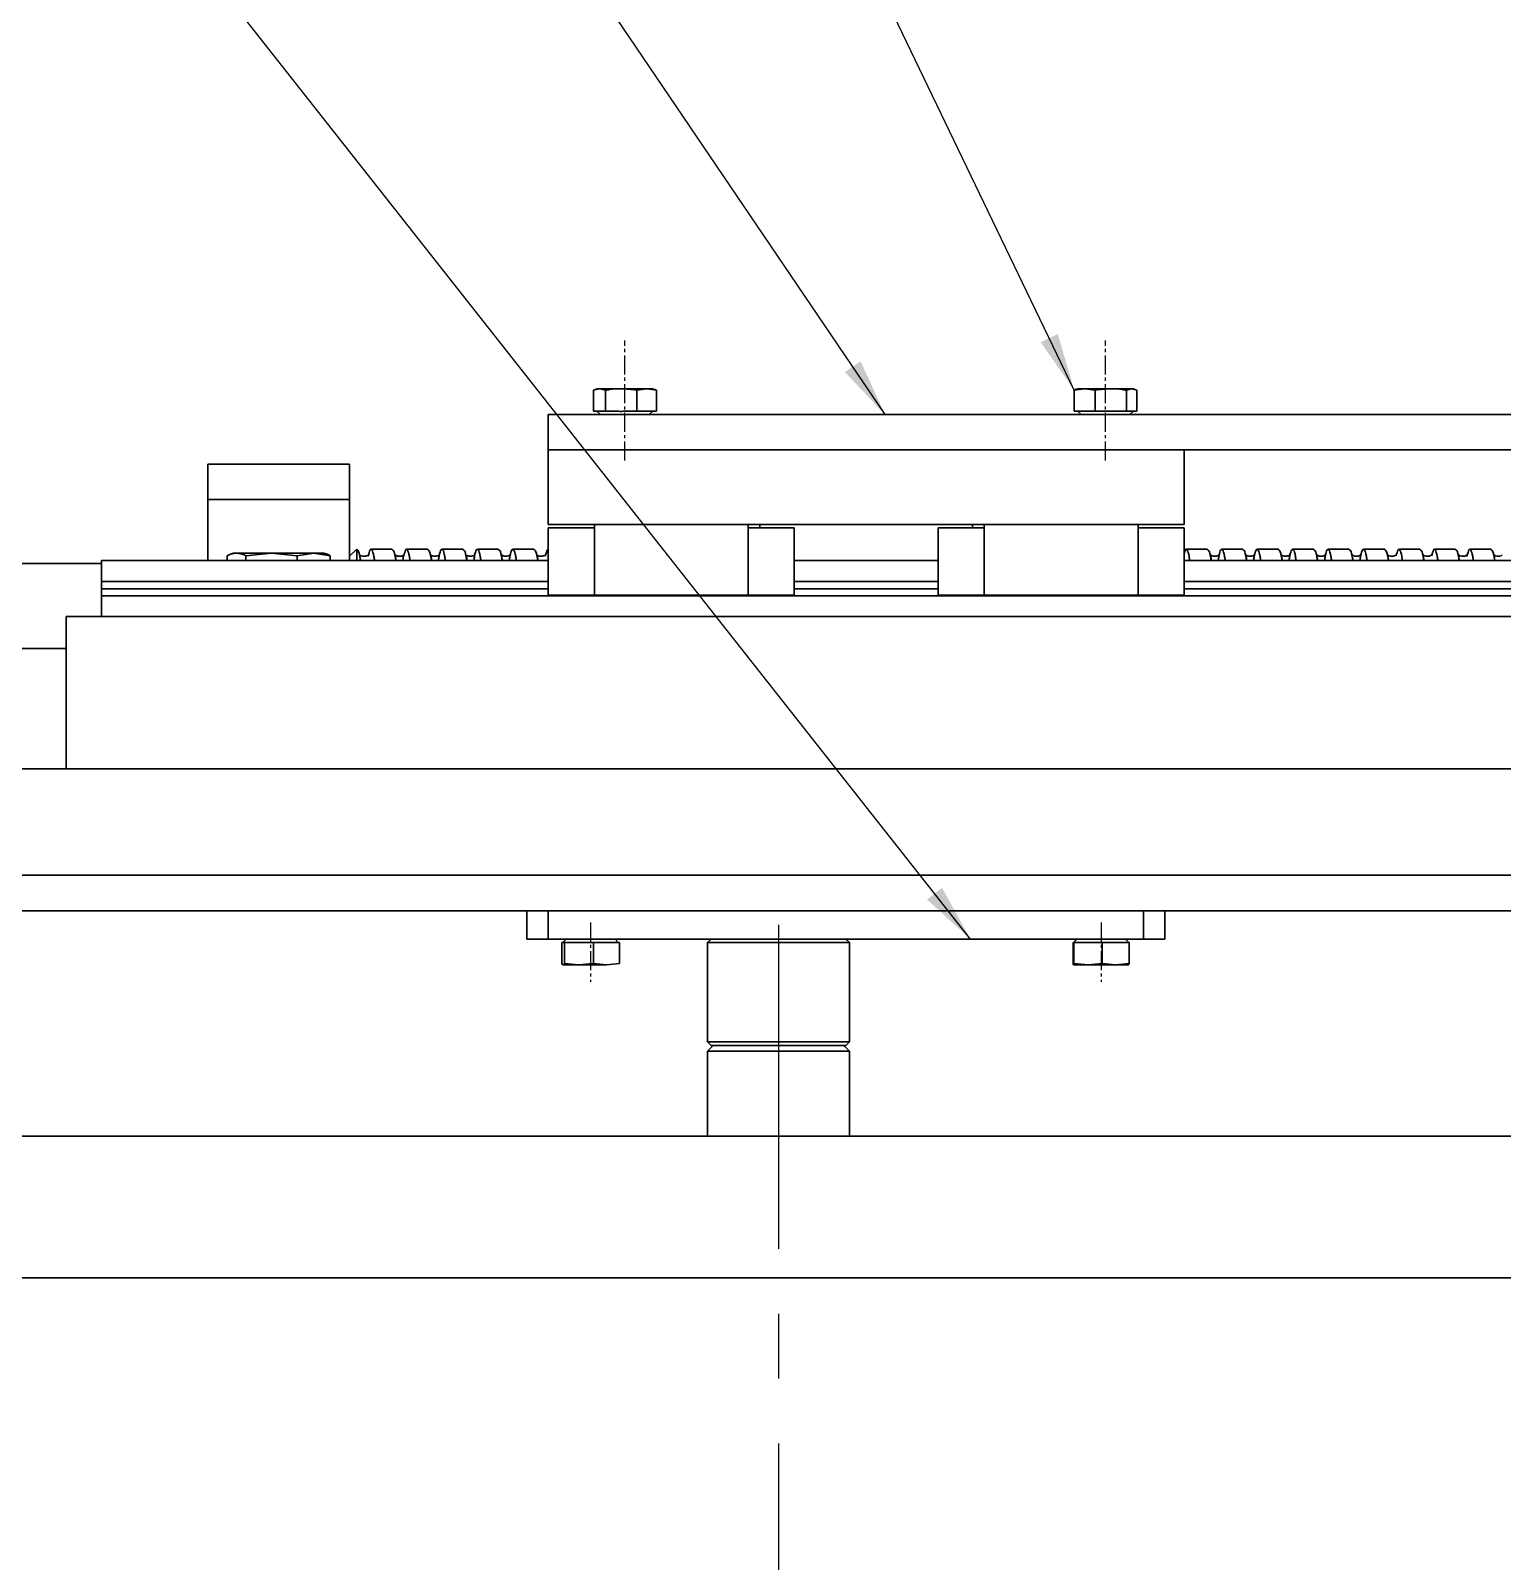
# Model space of a CAD drawing. Header units: millimetres. Extents: x 0 to 4412, y -498 to 1086.
# Drawn here: x 3859.4 to 3963.2, y 877.1 to 985.1 of the extents above; entities that cross this region are included whole.
import ezdxf

# ---------------------------------------------------------------- set-up
doc = ezdxf.new("R2010")
doc.units = ezdxf.units.MM
doc.header["$LTSCALE"] = 1.8
doc.linetypes.add('CENTER2', pattern=[1.125, 0.75, -0.125, 0.125, -0.125])
doc.linetypes.add('CENTERX2', pattern=[20.32, 12.7, -2.54, 2.54, -2.54])
doc.layers.add('10', color=7, linetype='Continuous')
doc.dimstyles.new('SLDDIMSTYLE2', dxfattribs={"dimtxt": 0.18, "dimasz": 4.08, "dimexe": 0, "dimexo": 0.0625, "dimgap": 0, "dimtad": 0, "dimtih": 1, "dimtoh": 1, "dimdec": 0, "dimrnd": 1e-09, "dimzin": 0, "dimdsep": 46, "dimtxsty": 'Standard', "dimsah": 1, "dimcen": 0.09, "dimadec": 0, "dimazin": 0, "dimtfac": 4.08, "dimtdec": 0, "dimtofl": 0, "dimtmove": 0, "dimatfit": 3, "dimfxl": 1, "dimfrac": 2, "dimtolj": 1, "dimtzin": 0, "dimarcsym": 0})

# ---------------------------------------------------------------- blocks, each defined once
blk = doc.blocks.new('*U87')
at = {"color": 0, "linetype": 'CENTER2', "transparency": 16777216}
blk.add_line((0, 2.16), (0, -2.03), dxfattribs=at)
blk = doc.blocks.new('*U90')
at = {"color": 0, "linetype": 'CENTER2', "transparency": 16777216}
blk.add_line((0, 2.16), (0, -2.03), dxfattribs=at)
blk = doc.blocks.new('*U97')
at = {"color": 0, "linetype": 'CENTER2', "transparency": 16777216}
blk.add_line((0, -4.23), (0, 4.23), dxfattribs=at)
blk = doc.blocks.new('*U98')
at = {"color": 0, "linetype": 'CENTER2', "transparency": 16777216}
blk.add_line((0, -4.23), (0, 4.23), dxfattribs=at)

msp = doc.modelspace()

# ---------------------------------------------------------------- linework, layer by layer
at = {"color": 7, "linetype": 'Continuous', "lineweight": 30}
for p, q in [((3899.3559, 959.8732), (3899.0756, 959.7636)), ((3899.0756, 959.7636), (3899.5005, 959.8732)), ((3899.0756, 958.2982), (3899.0756, 959.7636)), ((3899.5005, 959.8732), (3899.3559, 959.8732)), ((3899.5005, 959.8732), (3899.9254, 959.7636)), ((3901.0381, 959.8732), (3899.5005, 959.8732)), ((3899.9254, 958.2982), (3899.9254, 959.7636)), ((3901.0381, 959.8732), (3902.8385, 959.8732)), ((3902.1508, 959.7636), (3902.8385, 959.8732)), ((3902.1508, 958.2982), (3902.1508, 959.7636)), ((3902.8385, 959.8732), (3903.5262, 959.7636)), ((3903.2459, 959.8732), (3902.8385, 959.8732)), ((3903.4091, 959.8138), (3903.2459, 959.8732)), ((3903.5262, 959.7636), (3903.4091, 959.8138)), ((3903.5262, 958.2982), (3903.5262, 959.7636)), ((3932.9952, 959.7636), (3933.7327, 959.8732)), ((3933.135, 959.8297), (3932.9952, 959.7636)), ((3932.9952, 958.2982), (3932.9952, 959.7636)), ((3933.2545, 959.8732), (3933.135, 959.8297)), ((3933.7327, 959.8732), (3933.2545, 959.8732)), ((3933.7327, 959.8732), (3934.4702, 959.7636)), ((3935.5723, 959.8732), (3933.7327, 959.8732)), ((3934.4702, 958.2982), (3934.4702, 959.7636)), ((3937.0391, 959.8732), (3935.5723, 959.8732)), ((3936.6744, 959.7636), (3937.0391, 959.8732)), ((3936.6744, 958.2982), (3936.6744, 959.7636)), ((3937.0391, 959.8732), (3937.4037, 959.7636)), ((3937.1445, 959.8732), (3937.0391, 959.8732)), ((3937.4037, 959.7636), (3937.1445, 959.8732)), ((3937.4037, 958.2982), (3937.4037, 959.7636)), ((3895.9002, 955.5482), (3895.9002, 958.0482)), ((4066.8856, 958.0482), (3895.9002, 958.0482)), ((3899.3821, 958.2982), (3899.0756, 958.2982)), ((3899.3309, 958.2982), (3899.5809, 958.0482)), ((3899.6189, 958.2982), (3899.3821, 958.2982)), ((3899.9254, 958.2982), (3899.6189, 958.2982)), ((3900.7281, 958.2982), (3899.9254, 958.2982)), ((3902.1508, 958.2982), (3901.3481, 958.2982)), ((3902.6469, 958.2982), (3902.1508, 958.2982)), ((3903.03, 958.2982), (3902.6469, 958.2982)), ((3903.0209, 958.0482), (3903.2709, 958.2982)), ((3903.5262, 958.2982), (3903.03, 958.2982)), ((3933.5272, 958.2982), (3932.9952, 958.2982)), ((3933.2295, 958.2982), (3933.4795, 958.0482)), ((3933.9381, 958.2982), (3933.5272, 958.2982)), ((3934.4702, 958.2982), (3933.9381, 958.2982)), ((3935.2652, 958.2982), (3934.4702, 958.2982)), ((3936.6744, 958.2982), (3935.8793, 958.2982)), ((3936.9375, 958.2982), (3936.6744, 958.2982)), ((3936.9195, 958.0482), (3937.1695, 958.2982)), ((3937.1407, 958.2982), (3936.9375, 958.2982)), ((3937.4037, 958.2982), (3937.1407, 958.2982)), ((3895.9002, 950.2982), (3895.9002, 955.5482)), ((3940.7502, 955.5482), (3895.9002, 955.5482)), ((4061.8856, 955.5482), (3940.7502, 955.5482)), ((3940.7502, 950.2982), (3940.7502, 955.5482)), ((3871.8856, 954.5482), (3881.8856, 954.5482)), ((3871.8856, 952.0482), (3871.8856, 954.5482)), ((3881.8856, 954.5482), (3881.8856, 952.0482)), ((3881.8856, 952.0482), (3871.8856, 952.0482)), ((3871.8856, 947.7647), (3871.8856, 952.0482)), ((3881.8856, 947.7647), (3881.8856, 952.0482)), ((3940.7502, 950.2982), (3895.9002, 950.2982)), ((3899.1502, 950.2982), (3899.1502, 945.2982)), ((3910.0002, 950.2982), (3899.1502, 950.2982)), ((3910.0002, 950.2982), (3910.0002, 945.2982)), ((3910.8252, 950.0482), (3910.8252, 950.2982)), ((3925.8252, 950.0482), (3925.8252, 950.2982)), ((3926.6502, 950.2982), (3926.6502, 945.2982)), ((3937.5002, 950.2982), (3926.6502, 950.2982)), ((3937.5002, 950.2982), (3937.5002, 945.2982)), ((3895.9002, 950.0482), (3899.1502, 950.0482)), ((3895.9002, 945.2982), (3895.9002, 950.0482)), ((3913.2502, 950.0482), (3910.0002, 950.0482)), ((3913.2502, 950.0482), (3913.2502, 945.2982)), ((3923.4002, 950.0482), (3926.6502, 950.0482)), ((3923.4002, 945.2982), (3923.4002, 950.0482)), ((3940.7502, 950.0482), (3937.5002, 950.0482)), ((3940.7502, 950.0482), (3940.7502, 945.2982)), ((3873.7031, 948.2732), (3873.4787, 948.1915)), ((3873.9127, 948.2732), (3873.7031, 948.2732)), ((3876.3829, 948.2732), (3873.9127, 948.2732)), ((3874.5685, 948.094), (3876.3829, 948.2732)), ((3876.3829, 948.2732), (3878.1972, 948.094)), ((3879.3558, 948.2732), (3876.3829, 948.2732)), ((3878.1972, 948.094), (3879.3558, 948.2732)), ((3879.3558, 948.2732), (3880.5143, 948.094)), ((3880.0681, 948.2732), (3879.3558, 948.2732)), ((3880.2925, 948.1915), (3880.0681, 948.2732)), ((3882.3856, 948.5482), (3881.8856, 948.0482)), ((3882.3964, 948.5482), (3882.3856, 948.5482)), ((3882.3856, 948.5482), (3882.3856, 947.7647)), ((3884.8956, 948.5482), (3883.3957, 948.5482)), ((3887.3956, 948.5482), (3885.8957, 948.5482)), ((3889.8956, 948.5482), (3888.3957, 948.5482)), ((3892.3956, 948.5482), (3890.8957, 948.5482)), ((3894.8956, 948.5482), (3893.3957, 948.5482)), ((3895.9002, 948.5482), (3895.8957, 948.5482)), ((3942.3956, 948.5482), (3940.8957, 948.5482)), ((3944.8956, 948.5482), (3943.3957, 948.5482)), ((3947.3956, 948.5482), (3945.8957, 948.5482)), ((3949.8956, 948.5482), (3948.3957, 948.5482)), ((3952.3956, 948.5482), (3950.8957, 948.5482)), ((3954.8956, 948.5482), (3953.3957, 948.5482)), ((3957.3956, 948.5482), (3955.8957, 948.5482)), ((3959.8956, 948.5482), (3958.3957, 948.5482)), ((3962.3956, 948.5482), (3960.8957, 948.5482)), ((3864.3856, 947.5482), (3856.8856, 947.5482)), ((3895.9002, 947.7647), (3864.3856, 947.7647)), ((3864.3856, 946.2647), (3864.3856, 947.7647)), ((3873.2569, 947.7647), (3873.2569, 948.094)), ((3874.5685, 947.7647), (3874.5685, 948.094)), ((3878.1972, 947.7647), (3878.1972, 948.094)), ((3880.5143, 947.7647), (3880.5143, 948.094)), ((3923.4002, 947.7647), (3913.2502, 947.7647)), ((4061.8856, 947.7647), (3940.7502, 947.7647)), ((3895.9002, 946.2647), (3864.3856, 946.2647)), ((3864.3856, 945.7647), (3864.3856, 946.2647)), ((3923.4002, 946.2647), (3913.2502, 946.2647)), ((4061.8856, 946.2647), (3940.7502, 946.2647)), ((3895.9002, 945.7647), (3864.3856, 945.7647)), ((3864.3856, 945.2647), (3864.3856, 945.7647)), ((4061.8856, 945.2647), (3864.3856, 945.2647)), ((3864.3856, 943.7982), (3864.3856, 945.2647)), ((3895.9002, 945.2982), (3899.1502, 945.2982)), ((3910.0002, 945.2982), (3899.1502, 945.2982)), ((3913.2502, 945.2982), (3910.0002, 945.2982)), ((3923.4002, 945.7647), (3913.2502, 945.7647)), ((3923.4002, 945.2982), (3926.6502, 945.2982)), ((3937.5002, 945.2982), (3926.6502, 945.2982)), ((3940.7502, 945.2982), (3937.5002, 945.2982)), ((4061.8856, 945.7647), (3940.7502, 945.7647)), ((3861.8856, 943.7982), (4061.8856, 943.7982)), ((3861.8856, 933.0482), (3861.8856, 943.7982)), ((3856.8856, 941.5482), (3861.8856, 941.5482)), ((3821.8856, 933.0482), (4066.8856, 933.0482)), ((4061.8856, 933.0482), (3861.8856, 933.0482)), ((3766.8856, 925.5482), (4066.3856, 925.5482)), ((3821.8856, 925.5482), (4066.8856, 925.5482)), ((3766.8856, 923.0482), (4066.8856, 923.0482)), ((3894.3856, 921.0482), (3894.3856, 923.0482)), ((3895.8856, 923.0482), (3895.8856, 921.0482)), ((3937.8856, 921.0482), (3937.8856, 923.0482)), ((3939.3856, 923.0482), (3939.3856, 921.0482)), ((3895.8856, 921.0482), (3894.3856, 921.0482)), ((3937.8856, 921.0482), (3895.8856, 921.0482)), ((3896.8522, 920.7982), (3896.8522, 919.3327)), ((3896.8522, 920.7982), (3896.9211, 920.7982)), ((3897.1656, 921.0482), (3896.9211, 920.7982)), ((3896.9742, 920.7982), (3897.0431, 920.7982)), ((3897.0431, 920.7982), (3897.0431, 919.3327)), ((3897.0431, 920.7982), (3897.7765, 920.7982)), ((3897.7765, 920.7982), (3898.343, 920.7982)), ((3898.343, 920.7982), (3899.0764, 920.7982)), ((3899.0764, 920.7982), (3899.0764, 919.3327)), ((3899.0764, 920.7982), (3899.741, 920.7982)), ((3899.741, 920.7982), (3900.2544, 920.7982)), ((3900.2544, 920.7982), (3900.919, 920.7982)), ((3900.8377, 920.8161), (3900.6056, 921.0482)), ((3900.8556, 920.7982), (3900.8377, 920.8161)), ((3900.919, 920.7982), (3900.919, 919.3327)), ((3907.3856, 921.0482), (3907.1356, 920.7982)), ((3907.1356, 920.7982), (3907.1356, 913.7982)), ((3917.1356, 920.7982), (3907.1356, 920.7982)), ((3917.1356, 920.7982), (3916.8856, 921.0482)), ((3917.1356, 913.7982), (3917.1356, 920.7982)), ((3932.9077, 920.7982), (3932.9077, 919.3327)), ((3932.9077, 920.7982), (3932.9321, 920.7982)), ((3933.1656, 921.0482), (3932.9321, 920.7982)), ((3932.9509, 920.7982), (3932.9753, 920.7982)), ((3932.9753, 920.7982), (3932.9753, 919.3327)), ((3932.9753, 920.7982), (3933.6888, 920.7982)), ((3933.6888, 920.7982), (3934.2398, 920.7982)), ((3934.2398, 920.7982), (3934.9533, 920.7982)), ((3934.9533, 920.7982), (3934.9533, 919.3327)), ((3934.9533, 920.7982), (3935.6423, 920.7982)), ((3935.6423, 920.7982), (3936.1745, 920.7982)), ((3936.1745, 920.7982), (3936.8636, 920.7982)), ((3936.8315, 920.8223), (3936.6056, 921.0482)), ((3936.8556, 920.7982), (3936.8315, 920.8223)), ((3936.8636, 920.7982), (3936.8636, 919.3327)), ((3939.3856, 921.0482), (3937.8856, 921.0482)), ((3896.9476, 919.2232), (3898.0597, 919.2232)), ((3898.0597, 919.2232), (3897.0431, 919.3327)), ((3899.0764, 919.3327), (3898.0597, 919.2232)), ((3898.0597, 919.2232), (3899.9977, 919.2232)), ((3899.9977, 919.2232), (3899.0764, 919.3327)), ((3900.919, 919.3327), (3899.9977, 919.2232)), ((3932.9397, 919.2235), (3932.9406, 919.2232)), ((3932.9415, 919.2232), (3933.9643, 919.2232)), ((3933.9643, 919.2232), (3932.9753, 919.3327)), ((3934.9533, 919.3327), (3933.9643, 919.2232)), ((3933.9643, 919.2232), (3935.9084, 919.2232)), ((3935.9084, 919.2232), (3934.9533, 919.3327)), ((3936.8636, 919.3327), (3935.9084, 919.2232)), ((3935.9084, 919.2232), (3936.8297, 919.2232)), ((3907.1356, 913.7982), (3907.3856, 913.5482)), ((3907.1356, 913.7982), (3917.1356, 913.7982)), ((3907.5356, 913.5482), (3907.1356, 913.1482)), ((3916.8856, 913.5482), (3907.3856, 913.5482)), ((3917.1356, 913.1482), (3916.7356, 913.5482)), ((3916.8856, 913.5482), (3917.1356, 913.7982)), ((3907.1356, 913.1482), (3907.1356, 907.1482)), ((3915.6711, 913.1482), (3907.1356, 913.1482)), ((3917.1356, 913.1482), (3915.6711, 913.1482)), ((3917.1356, 907.1482), (3917.1356, 913.1482)), ((3591.8856, 907.1482), (4011.8856, 907.1482)), ((4011.8856, 897.1482), (3601.8856, 897.1482))]:
    msp.add_line(p, q, dxfattribs=at)
at = {"lineweight": 30}
for p, q in [((3896.9211, 920.7982), (3896.9742, 920.7982)), ((3932.9321, 920.7982), (3932.9509, 920.7982))]:
    msp.add_line(p, q, dxfattribs=at)
at = {"color": 7, "linetype": 'Continuous', "lineweight": 30}
for points, knots in [([(3899.9254, 959.7636), (3900.0185, 959.7801), (3900.386, 959.845), (3900.7593, 959.8611), (3901.0381, 959.8732)], [0, 0, 0, 0, 0.2530667, 1, 1, 1, 1]), ([(3901.0381, 959.8732), (3901.4011, 959.8531), (3901.7741, 959.8326), (3902.1409, 959.7655), (3902.1508, 959.7636)], [0, 0, 0, 0, 0.97300478, 1, 1, 1, 1]), ([(3934.4702, 959.7636), (3934.48, 959.7655), (3934.8432, 959.8326), (3935.2127, 959.8531), (3935.5723, 959.8732)], [0, 0, 0, 0, 0.0269953, 1, 1, 1, 1]), ([(3935.5723, 959.8732), (3935.8485, 959.8611), (3936.2182, 959.845), (3936.5823, 959.7801), (3936.6744, 959.7636)], [0, 0, 0, 0, 0.74693332, 1, 1, 1, 1]), ([(3901.3481, 958.2982), (3901.2927, 958.2907), (3901.1034, 958.2652), (3900.894, 958.2729), (3900.7443, 958.2957), (3900.7281, 958.2982)], [0, 0, 0, 0, 0.26939365, 0.92117196, 1, 1, 1, 1]), ([(3935.8793, 958.2982), (3935.8633, 958.2957), (3935.6607, 958.2641), (3935.4548, 958.2818), (3935.2652, 958.2982)], [0, 0, 0, 0, 0.0789898, 1, 1, 1, 1]), ([(3873.2569, 948.094), (3873.2628, 948.0969), (3873.4789, 948.2067), (3873.6988, 948.2404), (3873.9127, 948.2732)], [0, 0, 0, 0, 0.026995305, 1, 1, 1, 1]), ([(3873.9127, 948.2732), (3874.0771, 948.2535), (3874.2971, 948.2271), (3874.5137, 948.1209), (3874.5685, 948.094)], [0, 0, 0, 0, 0.74693332, 1, 1, 1, 1]), ([(3880.5143, 948.094), (3880.4596, 948.124), (3880.3842, 948.1655), (3880.3076, 948.1791), (3880.2865, 948.1829)], [0, 0, 0, 0, 0.72493131, 1, 1, 1, 1]), ([(3882.3964, 948.536), (3882.4253, 948.5185), (3882.4981, 948.4742), (3882.5809, 948.1905), (3882.6352, 947.8236), (3882.6439, 947.7647)], [0, 0, 0, 0, 0.35471339, 0.8963564, 1, 1, 1, 1]), ([(3883.1693, 948.0983), (3883.1647, 948.1062), (3883.1542, 948.1244), (3883.0445, 948.057), (3882.7973, 948.0357), (3882.6349, 948.1205), (3882.584, 948.1605), (3882.5834, 948.1308), (3882.6137, 948.0195), (3882.6421, 947.8482), (3882.6559, 947.7647)], [0, 0, 0, 0, 0.10698784, 0.24665746, 0.37796087, 0.51463322, 0.58297721, 0.65202468, 0.83037921, 1, 1, 1, 1]), ([(3883.6419, 947.7647), (3883.6275, 947.8578), (3883.5671, 948.2486), (3883.4664, 948.542), (3883.3307, 948.5933), (3883.2404, 948.2354), (3883.1955, 948.0574)], [0, 0, 0, 0, 0.094784737, 0.397727564, 0.700489566, 1, 1, 1, 1]), ([(3884.8956, 948.502), (3884.9276, 948.4937), (3885.0039, 948.4739), (3885.0877, 948.161), (3885.1391, 947.8064), (3885.1452, 947.7647)], [0, 0, 0, 0, 0.3888369, 0.92819948, 1, 1, 1, 1]), ([(3885.6362, 947.7647), (3885.6364, 947.7657), (3885.6581, 947.9062), (3885.6855, 948.0405), (3885.6854, 948.1281), (3885.6156, 948.0957), (3885.44, 948.0312), (3885.2221, 948.0697), (3885.1179, 948.1364), (3885.0662, 948.1783), (3885.108, 948.0593), (3885.1321, 947.9392), (3885.1558, 947.7756), (3885.1573, 947.7647)], [0, 0, 0, 0, 0.001092, 0.16072624, 0.29466004, 0.4019366, 0.49555984, 0.59115207, 0.64153304, 0.69218206, 0.80938518, 0.98729383, 1, 1, 1, 1]), ([(3886.1419, 947.7647), (3886.1275, 947.8579), (3886.0671, 948.2487), (3885.9664, 948.5405), (3885.8352, 948.5969), (3885.7494, 948.2599), (3885.709, 948.1012)], [0, 0, 0, 0, 0.09771823, 0.41003685, 0.72216905, 1, 1, 1, 1]), ([(3887.3956, 948.502), (3887.4276, 948.4937), (3887.5039, 948.4739), (3887.5877, 948.161), (3887.6391, 947.8064), (3887.6452, 947.7647)], [0, 0, 0, 0, 0.3888369, 0.92819948, 1, 1, 1, 1]), ([(3888.1722, 948.1054), (3888.1727, 948.1105), (3888.1768, 948.1466), (3888.105, 948.077), (3887.9119, 948.0378), (3887.7568, 948.0629), (3887.6298, 948.1295), (3887.6193, 948.1345), (3887.6148, 948.0575), (3887.6482, 947.9283), (3887.6693, 947.7788), (3887.6713, 947.7647)], [0, 0, 0, 0, 0.02678293, 0.18784358, 0.30542161, 0.38752758, 0.44851004, 0.55661537, 0.72922831, 0.97452631, 1, 1, 1, 1]), ([(3888.6419, 947.7647), (3888.6275, 947.8577), (3888.5672, 948.248), (3888.4663, 948.5514), (3888.3306, 948.5595), (3888.2228, 948.2609), (3888.1637, 947.8655), (3888.1486, 947.7647)], [0, 0, 0, 0, 0.085624799, 0.359291423, 0.632794696, 0.906334029, 1, 1, 1, 1]), ([(3889.8956, 948.502), (3889.9276, 948.4937), (3890.0039, 948.4739), (3890.0877, 948.161), (3890.1391, 947.8064), (3890.1452, 947.7647)], [0, 0, 0, 0, 0.3888369, 0.92819948, 1, 1, 1, 1]), ([(3890.6704, 948.1043), (3890.6709, 948.1086), (3890.675, 948.1458), (3890.6065, 948.0773), (3890.4123, 948.0378), (3890.257, 948.0628), (3890.1299, 948.1295), (3890.1173, 948.1371), (3890.1112, 948.0679), (3890.1435, 947.9402), (3890.1654, 947.7877), (3890.1687, 947.7647)], [0, 0, 0, 0, 0.02144892, 0.18612755, 0.30393769, 0.38561244, 0.44588386, 0.55149717, 0.71937742, 0.95768335, 1, 1, 1, 1]), ([(3891.1419, 947.7647), (3891.1275, 947.8577), (3891.0672, 948.248), (3890.9663, 948.5514), (3890.8306, 948.5595), (3890.7228, 948.2609), (3890.6637, 947.8655), (3890.6486, 947.7647)], [0, 0, 0, 0, 0.0856248, 0.35929142, 0.6327947, 0.90633403, 1, 1, 1, 1]), ([(3892.3956, 948.502), (3892.4276, 948.4937), (3892.5039, 948.4739), (3892.5877, 948.161), (3892.6391, 947.8064), (3892.6452, 947.7647)], [0, 0, 0, 0, 0.3888369, 0.92819948, 1, 1, 1, 1]), ([(3893.1693, 948.1039), (3893.1696, 948.1074), (3893.1738, 948.1455), (3893.1082, 948.0777), (3892.9126, 948.0378), (3892.757, 948.0627), (3892.63, 948.1296), (3892.6161, 948.139), (3892.6093, 948.0759), (3892.6415, 947.9491), (3892.6639, 947.7951), (3892.6683, 947.7647)], [0, 0, 0, 0, 0.0169068, 0.18553944, 0.30364291, 0.38498458, 0.44471692, 0.54806301, 0.71151173, 0.943112, 1, 1, 1, 1]), ([(3893.6419, 947.7647), (3893.6275, 947.8577), (3893.5672, 948.248), (3893.4663, 948.5514), (3893.3306, 948.5595), (3893.2228, 948.2609), (3893.1637, 947.8655), (3893.1486, 947.7647)], [0, 0, 0, 0, 0.0856248, 0.35929142, 0.6327947, 0.90633403, 1, 1, 1, 1]), ([(3894.8956, 948.502), (3894.9276, 948.4937), (3895.0039, 948.4739), (3895.0877, 948.161), (3895.1391, 947.8064), (3895.1452, 947.7647)], [0, 0, 0, 0, 0.3888369, 0.92819948, 1, 1, 1, 1]), ([(3895.6572, 948.0916), (3895.6511, 948.0982), (3895.6389, 948.1116), (3895.506, 948.0504), (3895.3412, 948.0414), (3895.1686, 948.1006), (3895.1122, 948.1463), (3895.1028, 948.0969), (3895.1364, 947.9669), (3895.1606, 947.8015), (3895.166, 947.7647)], [0, 0, 0, 0, 0.12561456, 0.2541673, 0.34469375, 0.41668839, 0.521189, 0.68961019, 0.93086157, 1, 1, 1, 1]), ([(3895.8957, 948.4909), (3895.8739, 948.5039), (3895.807, 948.5437), (3895.7395, 948.2503), (3895.694, 948.0526)], [0, 0, 0, 0, 0.32618776, 1, 1, 1, 1]), ([(3941.1419, 947.7647), (3941.1275, 947.8579), (3941.0671, 948.2491), (3940.9664, 948.5344), (3940.8489, 948.609), (3940.7768, 948.3359), (3940.7502, 948.2348)], [0, 0, 0, 0, 0.10790467, 0.45278032, 0.7974501, 1, 1, 1, 1]), ([(3942.3956, 948.502), (3942.4276, 948.4937), (3942.5039, 948.4739), (3942.5877, 948.161), (3942.6391, 947.8064), (3942.6452, 947.7647)], [0, 0, 0, 0, 0.3888369, 0.92819948, 1, 1, 1, 1]), ([(3943.166, 948.1111), (3943.1656, 948.1185), (3943.1648, 948.1381), (3943.1199, 948.0975), (3942.9535, 948.042), (3942.7812, 948.0518), (3942.6371, 948.1171), (3942.5963, 948.1179), (3942.6301, 947.9865), (3942.6557, 947.8171), (3942.6636, 947.7647)], [0, 0, 0, 0, 0.067619, 0.17975635, 0.25647918, 0.34792636, 0.47771759, 0.65572685, 0.89364285, 1, 1, 1, 1]), ([(3943.6419, 947.7647), (3943.6275, 947.8577), (3943.5672, 948.248), (3943.4663, 948.5514), (3943.3306, 948.5595), (3943.2228, 948.2609), (3943.1637, 947.8655), (3943.1486, 947.7647)], [0, 0, 0, 0, 0.0856248, 0.35929142, 0.6327947, 0.90633403, 1, 1, 1, 1]), ([(3944.8956, 948.502), (3944.9276, 948.4937), (3945.0039, 948.4739), (3945.0877, 948.161), (3945.1391, 947.8064), (3945.1452, 947.7647)], [0, 0, 0, 0, 0.3888369, 0.92819948, 1, 1, 1, 1]), ([(3945.671, 948.1249), (3945.671, 948.127), (3945.6714, 948.1427), (3945.6626, 948.1282), (3945.5393, 948.0646), (3945.3828, 948.0358), (3945.1786, 948.0868), (3945.091, 948.1488), (3945.1189, 948.0395), (3945.1499, 947.8488), (3945.1636, 947.7647)], [0, 0, 0, 0, 0.01713125, 0.12917044, 0.19350225, 0.2783581, 0.39962442, 0.57349879, 0.81196842, 1, 1, 1, 1]), ([(3946.1419, 947.7647), (3946.1275, 947.8577), (3946.0672, 948.248), (3945.9663, 948.5514), (3945.8306, 948.5595), (3945.7228, 948.2609), (3945.6637, 947.8655), (3945.6486, 947.7647)], [0, 0, 0, 0, 0.0856248, 0.35929142, 0.6327947, 0.90633403, 1, 1, 1, 1]), ([(3947.3956, 948.502), (3947.4276, 948.4937), (3947.5039, 948.4739), (3947.5877, 948.161), (3947.6391, 947.8064), (3947.6452, 947.7647)], [0, 0, 0, 0, 0.3888369, 0.92819948, 1, 1, 1, 1]), ([(3948.1699, 948.1251), (3948.1699, 948.1266), (3948.1706, 948.1424), (3948.1635, 948.1285), (3948.0392, 948.0646), (3947.8835, 948.036), (3947.681, 948.0855), (3947.589, 948.1518), (3947.6153, 948.0468), (3947.647, 947.8554), (3947.6621, 947.7647)], [0, 0, 0, 0, 0.01120528, 0.12501864, 0.18912952, 0.27381674, 0.39446622, 0.56407614, 0.79331158, 1, 1, 1, 1]), ([(3948.6419, 947.7647), (3948.6275, 947.8577), (3948.5672, 948.248), (3948.4663, 948.5514), (3948.3306, 948.5595), (3948.2228, 948.2609), (3948.1637, 947.8655), (3948.1486, 947.7647)], [0, 0, 0, 0, 0.0856248, 0.35929142, 0.6327947, 0.90633403, 1, 1, 1, 1]), ([(3949.8956, 948.502), (3949.9276, 948.4937), (3950.0039, 948.4739), (3950.0877, 948.161), (3950.1391, 947.8064), (3950.1452, 947.7647)], [0, 0, 0, 0, 0.3888369, 0.92819948, 1, 1, 1, 1]), ([(3950.6634, 948.1142), (3950.6628, 948.1211), (3950.6618, 948.1325), (3950.638, 948.1167), (3950.5751, 948.0815), (3950.4348, 948.037), (3950.2389, 948.0599), (3950.1212, 948.1335), (3950.0765, 948.1368), (3950.1291, 947.9977), (3950.1588, 947.7929), (3950.1629, 947.7647)], [0, 0, 0, 0, 0.0795034, 0.13210321, 0.16679858, 0.245072, 0.35912107, 0.51110219, 0.60112224, 0.94517517, 1, 1, 1, 1]), ([(3951.1419, 947.7647), (3951.1275, 947.8577), (3951.0672, 948.248), (3950.9663, 948.5514), (3950.8306, 948.5595), (3950.7228, 948.2609), (3950.6637, 947.8655), (3950.6486, 947.7647)], [0, 0, 0, 0, 0.0856248, 0.35929142, 0.6327947, 0.90633403, 1, 1, 1, 1]), ([(3952.3956, 948.502), (3952.4276, 948.4937), (3952.5039, 948.4739), (3952.5877, 948.161), (3952.6391, 947.8064), (3952.6452, 947.7647)], [0, 0, 0, 0, 0.388836904, 0.928199482, 1, 1, 1, 1]), ([(3953.1614, 948.1123), (3953.161, 948.1194), (3953.1604, 948.1314), (3953.1378, 948.1165), (3953.075, 948.0815), (3952.9345, 948.0371), (3952.7414, 948.0591), (3952.6209, 948.1336), (3952.5734, 948.1439), (3952.6254, 948.0062), (3952.6554, 947.8014), (3952.6608, 947.7647)], [0, 0, 0, 0, 0.0760744, 0.12957717, 0.16452193, 0.24306212, 0.35752918, 0.50726217, 0.59449876, 0.92728803, 1, 1, 1, 1]), ([(3953.6419, 947.7647), (3953.6275, 947.8577), (3953.5672, 948.248), (3953.4663, 948.5514), (3953.3306, 948.5595), (3953.2228, 948.2609), (3953.1637, 947.8655), (3953.1486, 947.7647)], [0, 0, 0, 0, 0.0856248, 0.35929142, 0.6327947, 0.90633403, 1, 1, 1, 1]), ([(3954.8956, 948.502), (3954.9276, 948.4937), (3955.0039, 948.4739), (3955.0877, 948.161), (3955.1391, 947.8064), (3955.1452, 947.7647)], [0, 0, 0, 0, 0.3888369, 0.92819948, 1, 1, 1, 1]), ([(3955.6812, 948.1323), (3955.6775, 948.1333), (3955.6711, 948.1351), (3955.5042, 948.0455), (3955.2784, 948.043), (3955.1343, 948.1213), (3955.0914, 948.1445), (3955.1012, 948.0822), (3955.1297, 947.9685), (3955.1539, 947.8094), (3955.1607, 947.7647)], [0, 0, 0, 0, 0.131957581, 0.222138966, 0.350212036, 0.507970798, 0.594205563, 0.687437356, 0.912157921, 1, 1, 1, 1]), ([(3956.1419, 947.7647), (3956.1275, 947.8578), (3956.0671, 948.2487), (3955.9664, 948.5412), (3955.8331, 948.5953), (3955.7453, 948.2488), (3955.7029, 948.0814)], [0, 0, 0, 0, 0.09636656, 0.40436506, 0.71217972, 1, 1, 1, 1]), ([(3957.3956, 948.502), (3957.4276, 948.4937), (3957.5039, 948.4739), (3957.5877, 948.161), (3957.6391, 947.8064), (3957.6452, 947.7647)], [0, 0, 0, 0, 0.3888369, 0.92819948, 1, 1, 1, 1]), ([(3958.1872, 948.1346), (3958.1826, 948.1359), (3958.1745, 948.1382), (3958.0136, 948.0474), (3957.7822, 948.0414), (3957.6343, 948.1211), (3957.5895, 948.1482), (3957.5969, 948.0933), (3957.6255, 947.98), (3957.6506, 947.8179), (3957.6588, 947.7647)], [0, 0, 0, 0, 0.13091266, 0.23149985, 0.35998467, 0.51264592, 0.59463102, 0.68216968, 0.89562013, 1, 1, 1, 1]), ([(3958.6419, 947.7647), (3958.6275, 947.8578), (3958.5671, 948.2487), (3958.4664, 948.5409), (3958.3338, 948.5959), (3958.2467, 948.2527), (3958.205, 948.0884)], [0, 0, 0, 0, 0.09683714, 0.4063397, 0.71565751, 1, 1, 1, 1]), ([(3959.8956, 948.502), (3959.9276, 948.4937), (3960.0039, 948.4739), (3960.0877, 948.161), (3960.1391, 947.8064), (3960.1452, 947.7647)], [0, 0, 0, 0, 0.3888369, 0.92819948, 1, 1, 1, 1]), ([(3960.6809, 948.0396), (3960.6879, 948.0772), (3960.7025, 948.1561), (3960.6789, 948.1369), (3960.5232, 948.0514), (3960.2856, 948.0393), (3960.135, 948.1207), (3960.0889, 948.1502), (3960.0948, 948.1008), (3960.1238, 947.988), (3960.1494, 947.8247), (3960.1588, 947.7647)], [0, 0, 0, 0, 0.12088023, 0.25384527, 0.3486028, 0.45944172, 0.58658555, 0.65362135, 0.72428384, 0.89876496, 1, 1, 1, 1]), ([(3961.1419, 947.7647), (3961.1275, 947.8578), (3961.0671, 948.2487), (3960.9664, 948.5411), (3960.8334, 948.5955), (3960.7459, 948.2504), (3960.7037, 948.0842)], [0, 0, 0, 0, 0.09655679, 0.40516332, 0.71358564, 1, 1, 1, 1]), ([(3962.3956, 948.502), (3962.4276, 948.4937), (3962.5039, 948.4739), (3962.5877, 948.161), (3962.6391, 947.8064), (3962.6452, 947.7647)], [0, 0, 0, 0, 0.3888369, 0.92819948, 1, 1, 1, 1]), ([(3963.1817, 948.1201), (3963.1767, 948.1246), (3963.1667, 948.1335), (3963.03, 948.0521), (3962.7898, 948.0384), (3962.6348, 948.1206), (3962.5869, 948.154), (3962.5904, 948.1119), (3962.6196, 947.9996), (3962.6462, 947.8331), (3962.6572, 947.7647)], [0, 0, 0, 0, 0.1224106, 0.24266999, 0.37273363, 0.51708735, 0.59185604, 0.6695934, 0.86417958, 1, 1, 1, 1]), ([(3896.9476, 919.2232), (3896.9165, 919.2432), (3896.8845, 919.2638), (3896.8531, 919.3309), (3896.8522, 919.3327)], [0, 0, 0, 0, 0.97300478, 1, 1, 1, 1]), ([(3897.0431, 919.3327), (3897.0351, 919.3162), (3897.0036, 919.2513), (3896.9716, 919.2352), (3896.9476, 919.2232)], [0, 0, 0, 0, 0.2530667, 1, 1, 1, 1]), ([(3932.9415, 919.2232), (3932.9305, 919.2432), (3932.9191, 919.2638), (3932.908, 919.3309), (3932.9077, 919.3327)], [0, 0, 0, 0, 0.97300478, 1, 1, 1, 1]), ([(3932.9753, 919.3327), (3932.9725, 919.3162), (3932.9613, 919.2513), (3932.95, 919.2352), (3932.9415, 919.2232)], [0, 0, 0, 0, 0.2530667, 1, 1, 1, 1]), ([(3936.8297, 919.2232), (3936.8382, 919.2352), (3936.8496, 919.2513), (3936.8607, 919.3162), (3936.8636, 919.3327)], [0, 0, 0, 0, 0.74693332, 1, 1, 1, 1])]:
    msp.add_open_spline(points, degree=3, knots=knots, dxfattribs=at)
at = {"layer": '10', "linetype": 'CENTERX2', "lineweight": 25}
msp.add_line((3912.1356, 922.051), (3912.1356, 763.2399), dxfattribs=at)

# ---------------------------------------------------------------- block references
at = {"linetype": 'CENTER2'}
for name, p in [('*U97', (3901.3009, 959.0309)), ('*U98', (3935.1995, 959.0309)), ('*U87', (3898.8856, 920.0654)), ('*U90', (3934.8856, 920.0654))]:
    msp.add_blockref(name, p, dxfattribs=at)

# ---------------------------------------------------------------- leaders
at = {"layer": '10', "lineweight": 25}
for points in [[(3925.6669, 921.0482), (3803.4872, 1076.1092)], [(3919.654, 958.0482), (3839.7311, 1076.1092)], [(3932.9952, 959.7636), (3877.0457, 1076.1092)], [(4055.0488, 918.2982), (3922.1858, 1076.1092)]]:
    msp.add_leader(points, dimstyle='SLDDIMSTYLE2', dxfattribs=at)

doc.saveas('drawing.dxf')
